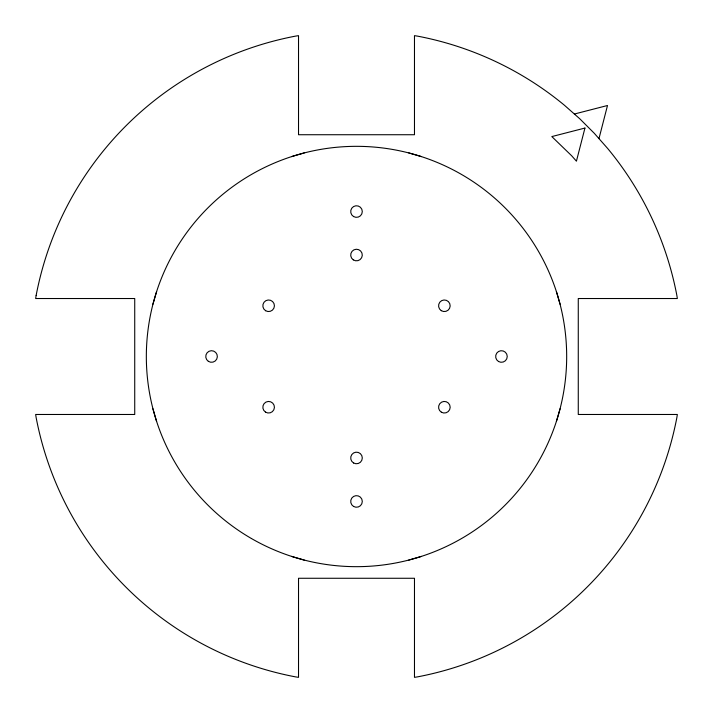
<?xml version="1.0" encoding="UTF-8"?>
<svg xmlns="http://www.w3.org/2000/svg" width="713" height="713" viewBox="0 0 713 713"><rect width="100%" height="100%" fill="white"/><g stroke="black" fill="none" stroke-linecap="round" stroke-linejoin="round"><path stroke-width="1.07" d="M598.973 138.625L607.494 105.506L574.375 114.027M152.93 304.228L156.61 291.555M556.39 421.445L560.07 408.772M291.555 156.61L304.228 152.93M408.772 560.07L421.445 556.39M408.772 152.93L421.445 156.61M291.555 556.39L304.228 560.07M556.39 291.555L560.07 304.228M152.93 408.772L156.61 421.445M36.149 295.387L35.65 298.524L134.73 298.524L134.73 414.476L35.65 414.476L36.149 417.613A326.126 326.126 0 0 0 295.387 676.851L298.524 677.35L298.524 578.27L414.476 578.27L414.476 677.35L417.613 676.851A326.126 326.126 0 0 0 676.851 417.613L677.35 414.476L578.27 414.476L578.27 298.524L677.35 298.524L676.851 295.387A326.126 326.126 0 0 0 607.788 148.616L594.241 133.251L579.749 118.759L564.384 105.212A326.126 326.126 0 0 0 417.613 36.149L414.476 35.65L414.476 134.73L298.524 134.73L298.524 35.65L295.387 36.149A326.126 326.126 0 0 0 36.149 295.387M584.945 128.055L576.425 161.174L571.692 155.799L551.826 136.575L584.945 128.055M251.413 538.511A210.175 210.175 0 0 0 566.675 356.5A210.175 210.175 0 0 0 251.413 174.489A210.175 210.175 0 0 0 251.413 538.511M353.603 506.471A5.802 5.802 0 0 0 362.302 501.444A5.802 5.802 0 0 0 353.603 496.426A5.802 5.802 0 0 0 353.603 506.471M208.348 361.331A5.802 5.802 0 0 0 217.34 356.865A5.802 5.802 0 0 0 208.971 351.304A5.802 5.802 0 0 0 208.348 361.331M353.603 216.574A5.802 5.802 0 0 0 362.302 211.556A5.802 5.802 0 0 0 353.603 206.529A5.802 5.802 0 0 0 353.603 216.574M498.547 361.518A5.802 5.802 0 0 0 507.246 356.5A5.802 5.802 0 0 0 498.547 351.482A5.802 5.802 0 0 0 498.547 361.518M265.521 412.123A5.802 5.802 0 0 0 274.425 407.471A5.802 5.802 0 0 0 265.94 402.096A5.802 5.802 0 0 0 265.521 412.123M353.603 462.987A5.802 5.802 0 0 0 362.302 457.96A5.802 5.802 0 0 0 353.603 452.942A5.802 5.802 0 0 0 353.603 462.987M441.365 412.194A5.802 5.802 0 0 0 450.17 407.355A5.802 5.802 0 0 0 441.579 402.15A5.802 5.802 0 0 0 441.365 412.194M441.267 310.663A5.802 5.802 0 0 0 450.161 306.011A5.802 5.802 0 0 0 441.686 300.628A5.802 5.802 0 0 0 441.267 310.663M353.291 259.871A5.802 5.802 0 0 0 362.284 255.406A5.802 5.802 0 0 0 353.924 249.844A5.802 5.802 0 0 0 353.291 259.871M265.628 310.725A5.802 5.802 0 0 0 274.425 305.886A5.802 5.802 0 0 0 265.833 300.69A5.802 5.802 0 0 0 265.628 310.725"/></g></svg>
